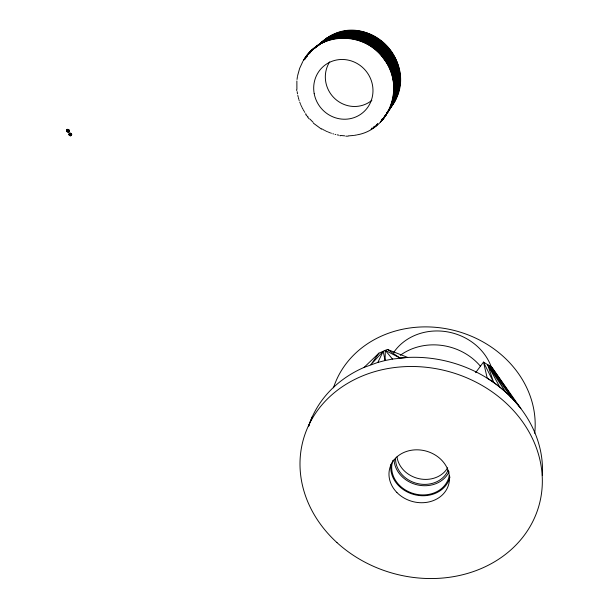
<?xml version="1.0" encoding="UTF-8"?>
<svg xmlns="http://www.w3.org/2000/svg" width="609" height="609" viewBox="0 0 609 609"><rect width="100%" height="100%" fill="white"/><g stroke="black" fill="none" stroke-linecap="round" stroke-linejoin="round"><path stroke-width="0.91" d="M70.591 134.536C69.023 135.472 70.187 132.785 70.796 134.231C69.982 136.089 71.672 133.257 71.017 134.612A2.482 1.629 -17.2 0 0 71.169 134.444L71.184 134.307M68.49 130.79C67.165 131.141 68.878 130.874 67.881 131.209M68.84 130.63L69.319 130.57L69.137 131.217C64.98 131.909 68.665 129.1 68.482 130.821M69.175 131.057L69.319 130.57L69.137 131.217M71.481 134.985L71.672 134.422L71.481 134.985C68.292 135.267 70.872 133.28 71.184 133.653L70.644 134.855M71.535 134.665L71.664 134.391M357.331 134.81C390.628 128.91 404.795 84.75 383.99 59.111C365.925 31.295 319.253 30.876 303.168 60.885M388.915 109.62C426.871 65.863 364.251 2.992 321.065 42.79M542.345 475.576A120.217 103.309 15.4 0 0 400.022 358.039L385.299 350.373L385.094 360.528L377.869 362.416L364.068 367.417A120.217 103.309 15.4 0 0 308.588 426.338M71.184 133.653L70.789 133.31M70.522 134.551L70.507 134.376M67.782 130.996C65.955 130.166 70.362 130.509 67.607 130.303M69.182 130.729C68.375 129.938 68.528 129.397 68.414 130.395M296.872 80.967L296.903 89.356M67.279 129.39L67.211 129.42A1.416 1.226 50.5 0 0 68.269 131.978L68.825 131.567L68.452 131.171M67.888 130.06C65.673 129.9 67.074 131.201 67.957 130.151M297.025 79.452L297.466 76.445M70.469 133.957C70.857 134.041 69.083 132.663 69.868 133.98M70.355 133.927L70.134 134.574M297.603 75.699L299.636 68.398L302.795 61.539M67.439 130.752L67.85 130.159M70.081 133.98C69.418 133.881 70.355 136.698 71.169 135.335L70.895 134.893M70.705 134.566L70.636 134.102M67.66 130.105L67.34 130.623L68.269 131.978M67.424 130.379L67.69 130.242M68.353 130.821L68.254 130.965M70.682 134.802L70.385 134.726M70.621 134.467C69.251 136.408 69.114 134.026 70.225 134.071M308.733 426.064L309.608 423.43M67.386 130.242L67.211 129.42M71.672 134.422L71.519 134.833M309.897 422.555L312.379 416.533M377.869 362.416L383.168 351.302L385.094 360.528L392.485 359.066L407.703 357.43L387.438 349.437L378.905 353.167L364.068 367.417M67.629 130.318L68.094 130.105M68.543 129.999L68.551 130.204A2.421 0.639 -70.8 0 0 68.543 130.006L68.65 129.496L68.832 129.884M68.025 131.08L68.36 130.577M70.933 133.409L70.888 133.752A2.421 0.647 -70.8 0 1 70.895 133.98L71.063 133.523M382.932 119.295L384.911 116.22M385.9 114.682L395.713 99.434M383.404 118.717L395.386 100.089M383.868 118.131L395.058 100.736M384.325 117.537L394.716 101.376M385.208 116.327L394 102.632M380.952 121.526L382.452 119.204M390.24 107.093L396.893 96.778M381.462 120.978L382.46 119.433M389.95 107.793L396.611 97.455M381.957 120.43L384.941 115.794M386.433 113.48L387.925 111.165M389.646 108.486L396.322 98.118M382.452 119.866L384.934 116.014M386.418 113.7L387.903 111.394M389.334 109.171L396.025 98.78M391.047 104.969L397.669 94.738M390.788 105.684L397.426 95.423M381.417 120.255L382.422 118.702M380.435 122.059L382.437 118.961M390.521 106.392L397.167 96.1M391.526 103.53L398.134 93.352M391.29 104.253L397.913 94.045M392.166 101.338L398.75 91.243M376.583 125.568L377.61 124M391.96 102.076L398.56 91.944M391.754 102.807L398.355 92.652M375.418 126.489L376.446 124.914M392.356 100.599L398.933 90.528M376.004 126.033L377.542 123.673M392.698 99.115L399.268 89.097M392.531 99.861L399.108 89.812M392.995 97.615L399.557 87.658M372.99 128.21L374.033 126.626M392.851 98.361L399.413 88.381M373.606 127.791L374.649 126.208M393.125 96.861L399.679 86.927M393.345 95.339L399.9 85.473M371.102 129.39L372.084 127.905M393.239 96.1L399.793 86.204M393.444 94.578L399.991 84.735M393.521 93.816L400.075 84.004M393.65 92.279L400.197 82.527M393.597 93.048L400.143 83.266M393.696 91.51L400.242 81.789M393.734 90.741L400.28 81.05M393.757 89.972L400.303 80.304M393.764 89.196L400.311 79.566M393.764 88.427L400.311 78.82M393.749 87.65L400.303 78.074M393.726 86.874L400.28 77.328M393.688 86.105L400.242 76.589M393.635 85.329L400.197 75.843M393.574 84.552L400.136 75.097M393.498 83.783L400.067 74.351M378.905 353.167L370.851 364.715L383.168 351.302M393.406 83.007L399.984 73.613M393.307 82.238L399.892 72.867M393.201 81.461L399.786 72.128M393.079 80.692L399.671 71.39M392.942 79.924L399.542 70.644M392.79 79.155L399.405 69.913M392.63 78.394L399.253 69.175M392.462 77.632L399.085 68.444M392.28 76.871L398.91 67.713M392.082 76.11L398.728 66.982M391.876 75.356L398.53 66.252M70.69 135.723L71.169 135.335L70.53 135.754M391.656 74.602L398.324 65.528M391.427 73.849L398.103 64.813M68.733 131.62L68.109 131.194M391.184 73.103L397.875 64.09M475.629 372.67L483.493 362.096L491.859 367.318L520.847 408.525C511.583 396.482 500.08 386.243 487.223 378.181L483.493 362.096L493.671 382.46L487.672 364.707L505.615 392.021L489.765 366.017L516.143 402.755L491.859 367.318M390.932 72.357L397.631 63.374M390.666 71.618L397.373 62.666M390.384 70.88L397.114 61.958M390.103 70.149L396.84 61.25M389.798 69.418L396.55 60.557M389.486 68.695L396.253 59.857M389.166 67.972L395.949 59.164M388.831 67.256L395.629 58.479M388.489 66.548L395.294 57.794M388.131 65.848L394.959 57.117M387.766 65.148L394.609 56.447M387.385 64.447L394.244 55.784M386.997 63.762L393.878 55.122M386.601 63.077L393.498 54.46M386.19 62.4L393.102 53.813M385.771 61.73L392.698 53.166M385.337 61.067L392.287 52.526M384.896 60.405L391.869 51.894M384.446 59.751L391.435 51.27M68.345 131.963L68.566 131.887A1.416 1.226 50.5 0 0 67.591 129.321L68.345 130.646L67.964 130.356M383.99 59.111L391.001 50.654M383.518 58.472L390.544 50.037M383.038 57.84L390.087 49.436M382.543 57.216L389.615 48.834M382.049 56.599L389.143 48.248M381.538 55.99L388.656 47.662M381.021 55.389L388.154 47.083M380.488 54.802L387.651 46.512M379.955 54.216L387.141 45.957M379.407 53.638L386.616 45.401M378.851 53.074L386.083 44.86M378.288 52.511L385.55 44.32M377.717 51.963L385.002 43.795M377.138 51.422L384.446 43.277M318.545 45.409L320.029 43.81M376.552 50.89L383.883 42.759M375.959 50.364L383.312 42.257M375.35 49.847L382.734 41.77M374.741 49.344L382.147 41.283M374.124 48.849L381.554 40.811M373.492 48.362L380.96 40.346M372.86 47.89L380.351 39.889M372.221 47.426L379.734 39.44M371.574 46.969L379.118 39.006M370.919 46.52L378.486 38.573M370.257 46.086L377.854 38.161M369.587 45.66L377.215 37.75M368.917 45.249L376.568 37.355M368.232 44.845L375.92 36.966M367.547 44.449L375.266 36.593M366.854 44.069L374.604 36.228M366.161 43.703L373.934 35.87M365.453 43.338L373.256 35.528M364.753 42.995L372.579 35.193M364.037 42.653L371.901 34.865M363.322 42.325L371.208 34.553M362.599 42.013L370.516 34.256M361.868 41.709L369.823 33.959M361.137 41.42L369.123 33.685M360.406 41.138L368.422 33.419M359.668 40.872L367.714 33.16M358.922 40.613L366.999 32.909M358.176 40.369L366.283 32.68M357.43 40.133L365.567 32.452M356.676 39.912L364.844 32.247M355.922 39.707L364.121 32.041M355.161 39.509L363.398 31.858M354.408 39.326L362.667 31.683M353.639 39.151L361.936 31.516M352.877 38.991L361.206 31.364M352.109 38.847L360.467 31.219M351.34 38.71L359.729 31.089M350.571 38.588L358.99 30.975M349.802 38.474L358.252 30.869M349.033 38.375L357.513 30.77M348.257 38.291L356.775 30.694M347.48 38.215L356.029 30.617M346.711 38.154L355.291 30.564M345.935 38.108L354.545 30.519M345.158 38.07L353.799 30.48M344.382 38.047L353.06 30.458M343.613 38.032L352.314 30.45M342.837 38.032L351.576 30.45M342.06 38.047L350.83 30.465M341.291 38.07L350.091 30.488M340.522 38.108L349.353 30.526M339.753 38.161L348.614 30.579M338.985 38.222L347.876 30.64M338.216 38.298L347.138 30.716M337.455 38.39L346.407 30.8M336.686 38.489L345.676 30.892M335.924 38.603L344.945 31.006M335.171 38.725L344.214 31.128M333.663 39.014L342.768 31.402M334.417 38.862L343.491 31.257M332.91 39.174L342.052 31.554M332.164 39.349L341.329 31.721M330.687 39.73L339.913 32.094M331.425 39.532L340.621 31.904M329.949 39.935L339.205 32.292M328.495 40.392L337.805 32.734M329.218 40.156L338.505 32.505M327.056 40.894L336.419 33.213M303.556 60.238L305.748 58.434M327.771 40.636L337.112 32.97M304.774 58.327L306.959 56.546M325.632 41.442L335.057 33.746M326.34 41.161L335.734 33.472M303.952 59.591L305.413 58.395M323.539 42.348L333.039 34.622M305.642 57.094L307.096 55.906M324.232 42.036L333.709 34.317M305.2 57.703L307.385 55.921M324.924 41.732L334.379 34.028M307.484 54.703L310.377 52.366M321.491 43.361L331.075 35.588M307.012 55.29L310.628 52.359M322.169 43.011L331.73 35.253M306.54 55.883L308.717 54.117M322.854 42.676L332.385 34.934M306.083 56.485L307.537 55.305M318.857 44.853L328.54 37.027M309.486 52.443L313.072 49.55M314.51 48.393L319.527 44.335M308.976 52.998L311.846 50.676M317.594 46.033L319.032 44.868M319.504 44.465L329.164 36.654M308.466 53.562L310.628 51.811M320.159 44.084L329.796 36.289M307.971 54.125L310.133 52.374M320.821 43.719L330.436 35.931M312.189 49.816L325.518 39.06M311.633 50.326L326.706 38.215M310.544 51.369L327.315 37.811M310.011 51.902L327.924 37.415M69.913 133.927C70.804 133.599 67.31 134.361 69.746 134.323M69.959 134.201L70.454 134.117M69.495 133.226L69.906 133.165M68.147 131.019L67.835 130.965M356.6 134.97L354.392 135.358M69.411 135.32L69.936 135.221L69.289 135.19M353.654 135.464L348.439 135.883M67.561 131.437L66.937 131.422M70.301 134.064L69.883 134.429L70.347 134.673M69.708 133.135L70.111 133.645M347.99 136.157L345.752 136.165M344.694 135.837L340.949 135.495M339.792 135.67L340.538 135.769M338.711 135.152L337.234 134.863M68.002 130.12L68.322 130.265M335.026 134.353L335.757 134.536M332.834 133.736L333.565 133.95M330.679 133.013L331.395 133.264M329.256 132.48L329.964 132.754M70.18 134.787L69.974 134.795M327.848 131.909L328.548 132.199M326.454 131.285L327.155 131.605M70.416 134.125L69.723 134.543M325.084 130.623L325.769 130.965M324.407 130.28L323.067 129.557M321.742 128.796L322.397 129.177M321.415 129.093L313.452 123.216M387.438 349.437L400.022 358.039M313.178 122.371L309.943 119.09M309.159 118.862L307.682 117.095M385.299 350.373L392.485 359.066M307.476 116.136L307.948 116.745M306.746 115.885L305.84 114.652M305.665 113.655L306.099 114.286M489.765 366.017L511.073 397.258M304.401 111.721L304.812 112.368M70.545 134.924L70.979 135.617M303.998 111.059L303.229 109.734M487.672 364.707L499.806 387.088M302.856 109.057L302.14 107.694M301.47 106.309L301.805 107.001M300.846 104.908L301.151 105.608M300.252 103.484L300.541 104.192M299.712 102.046L299.978 102.769M298.981 99.861L299.209 100.592M298.76 99.122L298.349 97.646M298.159 96.9L297.816 95.407M297.519 93.9L297.154 91.632M296.682 89.828L296.75 90.589M333.481 387.788A103.591 90.634 14.9 0 1 451.383 329.781A103.591 90.634 14.9 0 1 534.71 433.304M449.967 476.976A30.229 25.913 15.5 0 1 415.734 494.965A30.229 25.913 15.5 0 1 390.963 464.241M449.313 475.477A29.27 25.091 15.5 0 1 414.295 493.792A29.27 25.091 15.5 0 1 392.858 460.434M448.011 470.346A27.276 23.469 15.4 0 1 417.584 483.584A27.276 23.469 15.4 0 1 395.546 458.181M447.661 467.788A27.055 23.325 15.3 0 1 419.129 478.712A27.055 23.325 15.3 0 1 396.984 456.887M449.099 471.747A28.844 24.817 15.4 0 1 417.827 484.992A28.844 24.817 15.4 0 1 394.031 459.886M393.696 352.459A54.285 48.263 14.4 0 1 446.115 331.646A54.285 48.263 14.4 0 1 491.425 367.356M400.265 355.329A55.845 49.352 14.6 0 1 480.592 366.435M371.863 100.325A28.905 27.831 52.9 0 1 335.057 98.825A28.905 27.831 52.9 0 1 329.682 61.874M69.936 135.221L69.342 135.259L69.936 135.221M66.518 130.798A1.408 1.218 50.5 0 0 68.665 131.818A1.408 1.218 50.5 0 0 68.193 129.504A1.408 1.218 50.5 0 0 66.518 130.798M68.962 134.513A1.408 1.218 50.3 0 0 71.108 135.533A1.408 1.218 50.3 0 0 70.636 133.226A1.408 1.218 50.3 0 0 68.962 134.513M336.99 542.619A122.356 104.672 15.5 0 0 538.744 506.368A122.356 104.672 15.5 0 0 387.781 368.574A122.356 104.672 15.5 0 0 336.99 542.619M396.893 492.491A30.564 26.126 15.5 0 0 448.079 486.294A30.564 26.126 15.5 0 0 412.727 450.059A30.564 26.126 15.5 0 0 396.893 492.491M314.198 93.641A30.381 29.125 50.4 0 0 362.637 112.817A30.381 29.125 50.4 0 0 353.174 61.6A30.381 29.125 50.4 0 0 314.198 93.641"/></g></svg>
